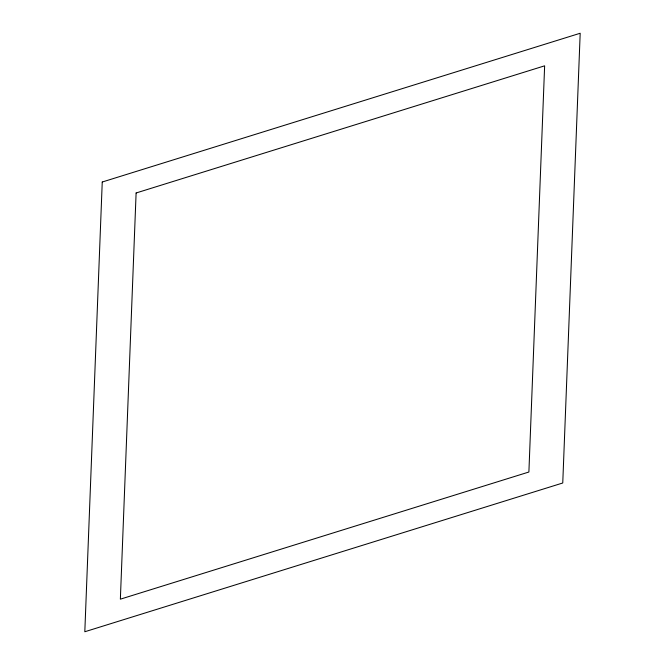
<?xml version="1.0" encoding="UTF-8"?>
<svg xmlns="http://www.w3.org/2000/svg" width="665" height="665" viewBox="0 0 665 665"><rect width="100%" height="100%" fill="white"/><g stroke="black" fill="none" stroke-linecap="round" stroke-linejoin="round"><path stroke-width="1" d="M102.244 182.011L84.812 631.75L562.756 482.99L580.188 33.25L102.244 182.011M136.109 192.983L120.365 599.173L528.891 472.017L544.635 65.827L136.109 192.983"/></g></svg>
